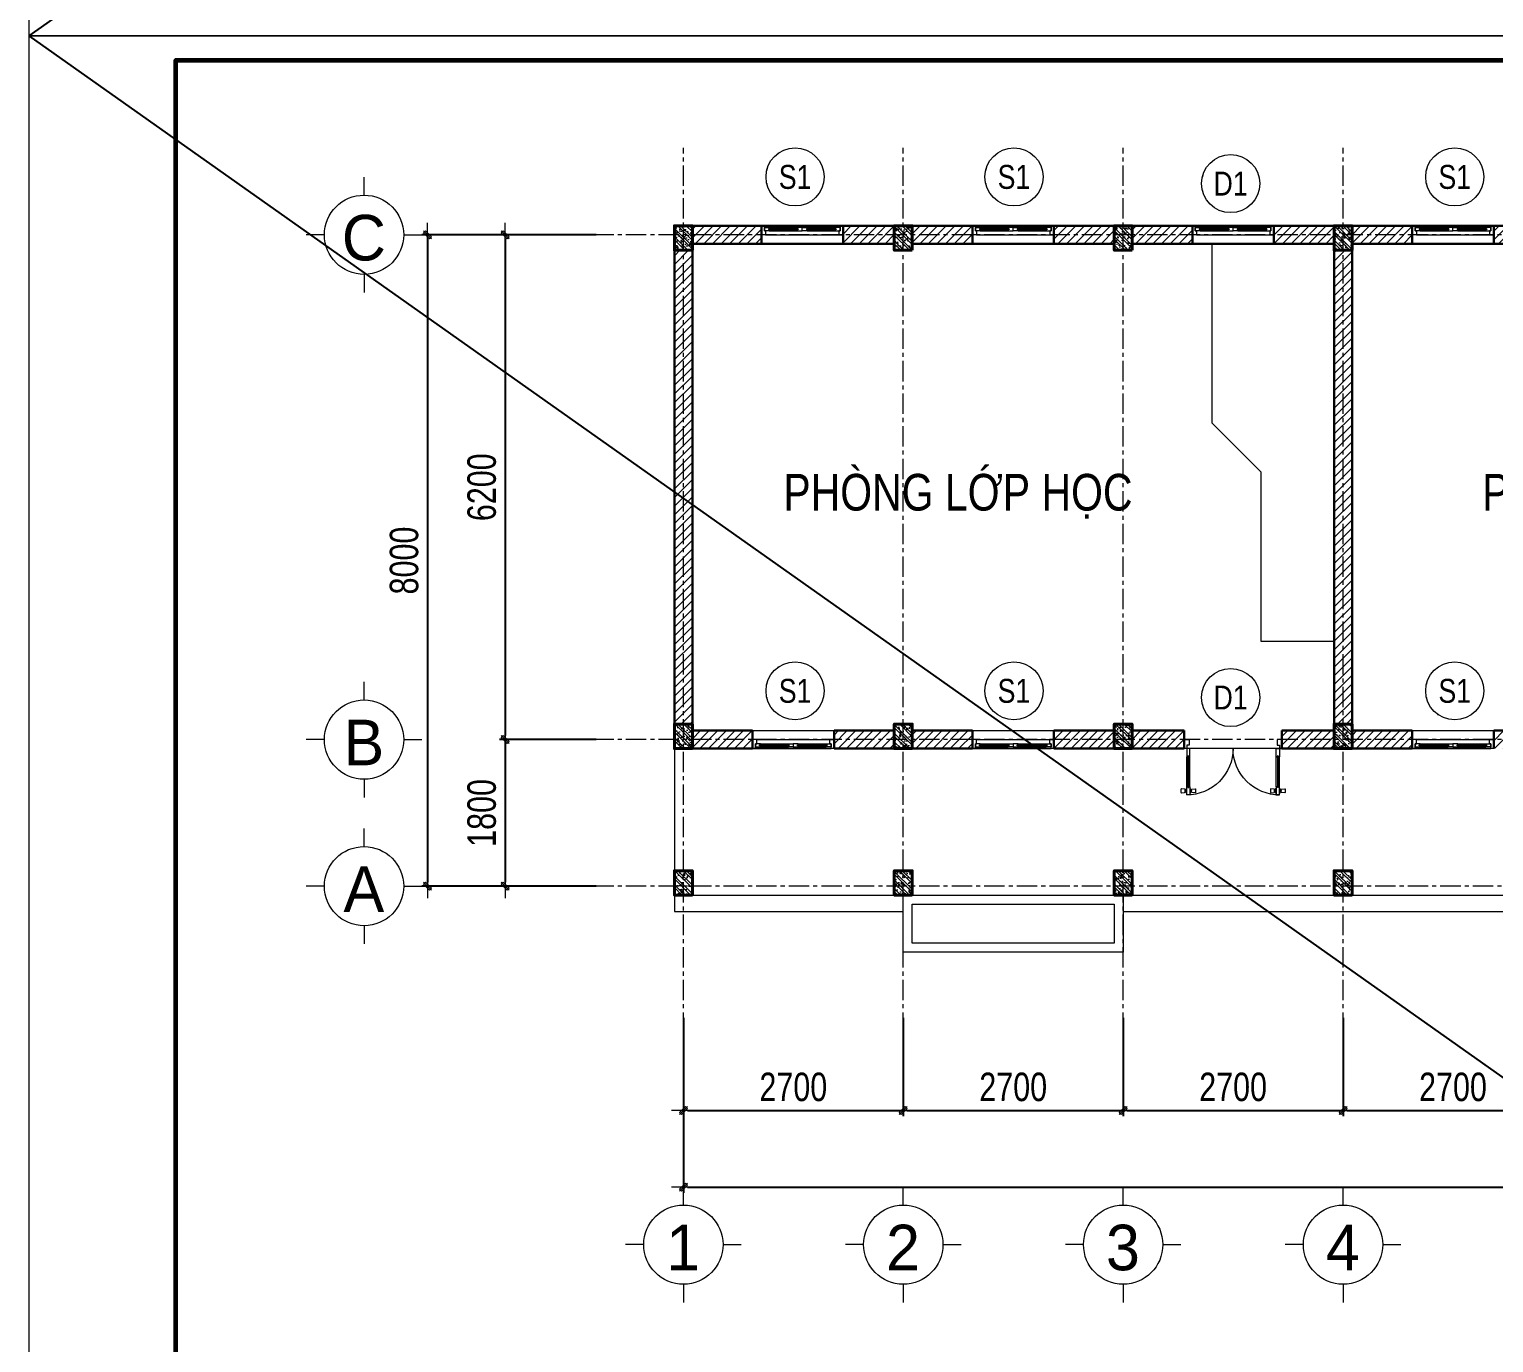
# Model space of a CAD drawing. Header units: millimetres. Extents: x 5243337 to 5938936, y 490824 to 785930.
# Drawn here: x 5785782 to 5803763, y 668511 to 684642 of the extents above; entities that cross this region are included whole.
import ezdxf
from ezdxf.enums import TextEntityAlignment as Align

# ---------------------------------------------------------------- set-up
doc = ezdxf.new("R2010")
doc.units = ezdxf.units.MM
doc.header["$MEASUREMENT"] = 0
doc.header["$PDMODE"] = 32
doc.linetypes.add('ACAD_ISO07W100', pattern=[3, 0, -3])
doc.linetypes.add('CENTER', pattern=[2, 1.25, -0.25, 0.25, -0.25])
doc.layers.get('0').update_dxf_attribs({"lineweight": 0})
doc.layers.get('Defpoints').update_dxf_attribs({"lineweight": 0})
for name, color, linetype, lineweight in [('0.15_Cua', 144, 'Continuous', 15), ('A-WIPEOUT', 254, 'ACAD_ISO07W100', 0), ('dim', 144, 'Continuous', 13), ('hatch1', 136, 'Continuous', 9), ('Khungten_LCDI', 7, 'Continuous', 25), ('LC Dim', 8, 'Continuous', 18), ('LC Hatch', 252, 'Continuous', 9), ('LC ISO', 153, 'Continuous', 13), ('LC Net dam 1', 30, 'Continuous', 30), ('LC Net dam2', 6, 'Continuous', 40), ('LC Net manh', 9, 'Continuous', 5), ('LC Net thay', 7, 'Continuous', 25), ('LC Text1', 3, 'Continuous', 20), ('LC Text2', 7, 'Continuous', 25), ('manh1', 67, 'Continuous', 13), ('text', 1, 'Continuous', 20), ('thay1', 63, 'Continuous', 18), ('truc', 76, 'CENTER', 9)]:
    doc.layers.add(name, color=color, linetype=linetype, lineweight=lineweight)
doc.layers.add('KCS_Plotter', color=11, linetype='Continuous', plot=False)
doc.layers.add('KICHTHUOC', color=9, linetype='Continuous')
doc.styles.add('EG Hai', font='VHAVANB.TTF')
doc.styles.add('General text 2', font='arial.ttf')
doc.styles.add('HOATBIF', font='hoatbif.shx', dxfattribs={"width": 0.8})
doc.styles.add('Khungten', font='VHAVAN.TTF', dxfattribs={"width": 0.9, "height": 5000})
doc.styles.add('T2', font='VHARIAL.TTF', dxfattribs={"width": 0.8})
doc.styles.add('Title', font='VHBLACK.TTF')
doc.dimstyles.new('1-100', dxfattribs={"dimscale": 100, "dimtxt": 2.5, "dimasz": 0.35, "dimexe": 0.5, "dimexo": 0, "dimgap": 0.8, "dimtad": 1, "dimdec": 0, "dimzin": 0, "dimdsep": 46, "dimtxsty": 'HOATBIF', "dimblk1": 'DOT', "dimblk2": 'DOT', "dimsah": 1, "dimcen": -1, "dimdle": 1, "dimclrd": 256, "dimclre": 256, "dimclrt": 4, "dimadec": 3, "dimazin": 2, "dimtfac": 0.333333, "dimtdec": 0, "dimtix": 1, "dimtmove": 2, "dimatfit": 3, "dimldrblk": 'DOT', "dimfxl": 1, "dimtvp": 0.833333, "dimtolj": 1, "dimtzin": 0, "dimarcsym": 0})
pattern_1 = [(45, (174971.07, -22090.29), (-53.0330086, 53.0330086), [])]

# ---------------------------------------------------------------- blocks, each defined once
blk = doc.blocks.new('DOT')
at = {"layer": 'dim'}
for p, q in [((-3, 0), (3, 0)), ((-1, -1), (1, 1))]:
    blk.add_line(p, q, dxfattribs=at)
blk.add_lwpolyline([(0.5, 1), (-1, -0.5), (-0.5, -1), (1, 0.5)], close=True, dxfattribs=at)
blk = doc.blocks.new('*D618')
at = {"layer": 'Defpoints', "color": 0, "ltscale": 300, "transparency": 16777216}
for p in [(5793813, 672501), (5838463, 672501), (5838463, 670422)]:
    blk.add_point(p, dxfattribs=at)
at = {"layer": 'LC Dim', "lineweight": -2, "ltscale": 300, "transparency": 16777216}
for p, q in [((5793813, 672501), (5793813, 670352)), ((5838463, 672501), (5838463, 670352)), ((5793862, 670422), (5838414, 670422))]:
    blk.add_line(p, q, dxfattribs=at)
at = {"layer": 'LC Dim', "lineweight": -2, "ltscale": 300, "transparency": 16777216, "xscale": 49, "yscale": 49, "zscale": 49, "rotation": 180}
blk.add_blockref('DOT', (5793813, 670422), dxfattribs=at)
at = {"layer": 'LC Dim', "lineweight": -2, "ltscale": 300, "transparency": 16777216, "xscale": 49, "yscale": 49, "zscale": 49}
blk.add_blockref('DOT', (5838463, 670422), dxfattribs=at)
at = {"layer": 'LC Dim', "color": 4, "ltscale": 300, "transparency": 16777216, "insert": (5816138, 670709), "char_height": 350, "attachment_point": 5, "style": 'HOATBIF'}
blk.add_mtext('\\A1;44650', dxfattribs=at)
blk = doc.blocks.new('_Dot')
at = {"color": 0, "linetype": 'ByBlock', "lineweight": -2}
blk.add_line((-0.5, 0), (-1, 0), dxfattribs=at)
at = {"color": 0, "linetype": 'ByBlock', "const_width": 0.5}
blk.add_lwpolyline([(-0.25, 0, 1), (0.25, 0, 1)], format="xyb", close=True, dxfattribs=at)
blk = doc.blocks.new('*D619')
at = {"layer": 'Defpoints', "color": 0, "ltscale": 300, "transparency": 16777216}
for p in [(5793813, 672501), (5796513, 672501), (5796513, 671364)]:
    blk.add_point(p, dxfattribs=at)
at = {"layer": 'LC Dim', "lineweight": -2, "ltscale": 300, "transparency": 16777216}
for p, q in [((5793813, 672501), (5793813, 671294)), ((5796513, 672501), (5796513, 671294)), ((5793862, 671364), (5796464, 671364))]:
    blk.add_line(p, q, dxfattribs=at)
at = {"layer": 'LC Dim', "lineweight": -2, "ltscale": 300, "transparency": 16777216, "xscale": 49, "yscale": 49, "zscale": 49, "rotation": 180}
blk.add_blockref('DOT', (5793813, 671364), dxfattribs=at)
at = {"layer": 'LC Dim', "lineweight": -2, "ltscale": 300, "transparency": 16777216, "xscale": 49, "yscale": 49, "zscale": 49}
blk.add_blockref('DOT', (5796513, 671364), dxfattribs=at)
at = {"layer": 'LC Dim', "color": 4, "ltscale": 300, "transparency": 16777216, "insert": (5795163, 671651), "char_height": 350, "attachment_point": 5, "style": 'HOATBIF'}
blk.add_mtext('\\A1;2700', dxfattribs=at)
blk = doc.blocks.new('TTRUC')
at = {"layer": 'LC ISO'}
for p, q in [((0, 6.95), (0, 10.13)), ((-6.95, 0), (-10.13, 0)), ((6.95, 0), (10.13, 0)), ((0, -6.95), (0, -10.13))]:
    blk.add_line(p, q, dxfattribs=at)
at = {"layer": 'LC Net manh'}
blk.add_circle((0, 0), 6.95, dxfattribs=at)
blk = doc.blocks.new('*D620')
at = {"layer": 'Defpoints', "color": 0, "ltscale": 300, "transparency": 16777216}
for p in [(5796513, 672501), (5799213, 672501), (5799213, 671364)]:
    blk.add_point(p, dxfattribs=at)
at = {"layer": 'LC Dim', "lineweight": -2, "ltscale": 300, "transparency": 16777216}
for p, q in [((5796513, 672501), (5796513, 671294)), ((5799213, 672501), (5799213, 671294)), ((5796562, 671364), (5799164, 671364))]:
    blk.add_line(p, q, dxfattribs=at)
at = {"layer": 'LC Dim', "lineweight": -2, "ltscale": 300, "transparency": 16777216, "xscale": 49, "yscale": 49, "zscale": 49, "rotation": 180}
blk.add_blockref('DOT', (5796513, 671364), dxfattribs=at)
at = {"layer": 'LC Dim', "lineweight": -2, "ltscale": 300, "transparency": 16777216, "xscale": 49, "yscale": 49, "zscale": 49}
blk.add_blockref('DOT', (5799213, 671364), dxfattribs=at)
at = {"layer": 'LC Dim', "color": 4, "ltscale": 300, "transparency": 16777216, "insert": (5797863, 671651), "char_height": 350, "attachment_point": 5, "style": 'HOATBIF'}
blk.add_mtext('\\A1;2700', dxfattribs=at)
blk = doc.blocks.new('*D621')
at = {"layer": 'Defpoints', "color": 0, "ltscale": 300, "transparency": 16777216}
for p in [(5799213, 672501), (5801913, 672501), (5801913, 671364)]:
    blk.add_point(p, dxfattribs=at)
at = {"layer": 'LC Dim', "lineweight": -2, "ltscale": 300, "transparency": 16777216}
for p, q in [((5799213, 672501), (5799213, 671294)), ((5801913, 672501), (5801913, 671294)), ((5799262, 671364), (5801864, 671364))]:
    blk.add_line(p, q, dxfattribs=at)
at = {"layer": 'LC Dim', "lineweight": -2, "ltscale": 300, "transparency": 16777216, "xscale": 49, "yscale": 49, "zscale": 49, "rotation": 180}
blk.add_blockref('DOT', (5799213, 671364), dxfattribs=at)
at = {"layer": 'LC Dim', "lineweight": -2, "ltscale": 300, "transparency": 16777216, "xscale": 49, "yscale": 49, "zscale": 49}
blk.add_blockref('DOT', (5801913, 671364), dxfattribs=at)
at = {"layer": 'LC Dim', "color": 4, "ltscale": 300, "transparency": 16777216, "insert": (5800563, 671651), "char_height": 350, "attachment_point": 5, "style": 'HOATBIF'}
blk.add_mtext('\\A1;2700', dxfattribs=at)
blk = doc.blocks.new('*D622')
at = {"layer": 'Defpoints', "color": 0, "ltscale": 300, "transparency": 16777216}
for p in [(5801913, 672501), (5804613, 672501), (5804613, 671364)]:
    blk.add_point(p, dxfattribs=at)
at = {"layer": 'LC Dim', "lineweight": -2, "ltscale": 300, "transparency": 16777216}
for p, q in [((5801913, 672501), (5801913, 671294)), ((5804613, 672501), (5804613, 671294)), ((5801962, 671364), (5804564, 671364))]:
    blk.add_line(p, q, dxfattribs=at)
at = {"layer": 'LC Dim', "lineweight": -2, "ltscale": 300, "transparency": 16777216, "xscale": 49, "yscale": 49, "zscale": 49, "rotation": 180}
blk.add_blockref('DOT', (5801913, 671364), dxfattribs=at)
at = {"layer": 'LC Dim', "lineweight": -2, "ltscale": 300, "transparency": 16777216, "xscale": 49, "yscale": 49, "zscale": 49}
blk.add_blockref('DOT', (5804613, 671364), dxfattribs=at)
at = {"layer": 'LC Dim', "color": 4, "ltscale": 300, "transparency": 16777216, "insert": (5803263, 671651), "char_height": 350, "attachment_point": 5, "style": 'HOATBIF'}
blk.add_mtext('\\A1;2700', dxfattribs=at)
blk = doc.blocks.new('*D636')
at = {"layer": 'Defpoints', "color": 0, "ltscale": 300, "transparency": 16777216}
for p in [(5792744, 682118), (5791625, 675918), (5792744, 675918)]:
    blk.add_point(p, dxfattribs=at)
at = {"layer": 'LC Dim', "lineweight": -2, "ltscale": 300, "transparency": 16777216}
for p, q in [((5792744, 682118), (5791555, 682118)), ((5791625, 682069), (5791625, 675967)), ((5792744, 675918), (5791555, 675918))]:
    blk.add_line(p, q, dxfattribs=at)
at = {"layer": 'LC Dim', "lineweight": -2, "ltscale": 300, "transparency": 16777216, "xscale": 49, "yscale": 49, "zscale": 49}
for p, rotation in [((5791625, 682118), 90), ((5791625, 675918), 270)]:
    blk.add_blockref('DOT', p, dxfattribs=dict(at, rotation=rotation))
at = {"layer": 'LC Dim', "color": 4, "ltscale": 300, "transparency": 16777216, "insert": (5791338, 679018), "char_height": 350, "attachment_point": 5, "rotation": 90, "style": 'HOATBIF'}
blk.add_mtext('\\A1;6200', dxfattribs=at)
blk = doc.blocks.new('*D637')
at = {"layer": 'Defpoints', "color": 0, "ltscale": 300, "transparency": 16777216}
for p in [(5792744, 675918), (5791625, 674118), (5792744, 674118)]:
    blk.add_point(p, dxfattribs=at)
at = {"layer": 'LC Dim', "lineweight": -2, "ltscale": 300, "transparency": 16777216}
for p, q in [((5792744, 675918), (5791555, 675918)), ((5791625, 675869), (5791625, 674167)), ((5792744, 674118), (5791555, 674118))]:
    blk.add_line(p, q, dxfattribs=at)
at = {"layer": 'LC Dim', "lineweight": -2, "ltscale": 300, "transparency": 16777216, "xscale": 49, "yscale": 49, "zscale": 49}
for p, rotation in [((5791625, 675918), 90), ((5791625, 674118), 270)]:
    blk.add_blockref('DOT', p, dxfattribs=dict(at, rotation=rotation))
at = {"layer": 'LC Dim', "color": 4, "ltscale": 300, "transparency": 16777216, "insert": (5791338, 675018), "char_height": 350, "attachment_point": 5, "rotation": 90, "style": 'HOATBIF'}
blk.add_mtext('\\A1;1800', dxfattribs=at)
blk = doc.blocks.new('*D638')
at = {"layer": 'Defpoints', "color": 0, "ltscale": 300, "transparency": 16777216}
for p in [(5792744, 682118), (5790672, 674118), (5792744, 674118)]:
    blk.add_point(p, dxfattribs=at)
at = {"layer": 'LC Dim', "lineweight": -2, "ltscale": 300, "transparency": 16777216}
for p, q in [((5792744, 682118), (5790602, 682118)), ((5790672, 682069), (5790672, 674167)), ((5792744, 674118), (5790602, 674118))]:
    blk.add_line(p, q, dxfattribs=at)
at = {"layer": 'LC Dim', "lineweight": -2, "ltscale": 300, "transparency": 16777216, "xscale": 49, "yscale": 49, "zscale": 49}
for p, rotation in [((5790672, 682118), 90), ((5790672, 674118), 270)]:
    blk.add_blockref('DOT', p, dxfattribs=dict(at, rotation=rotation))
at = {"layer": 'LC Dim', "color": 4, "ltscale": 300, "transparency": 16777216, "insert": (5790385, 678118), "char_height": 350, "attachment_point": 5, "rotation": 90, "style": 'HOATBIF'}
blk.add_mtext('\\A1;8000', dxfattribs=at)
blk = doc.blocks.new('fsdfgsg')
at = {"layer": 'LC Hatch', "ltscale": 2}
h = blk.add_hatch(dxfattribs=at)
h.set_pattern_fill('BTCT', color=256, scale=20, angle=270)
h.set_pattern_definition([(320, (-309198.05, -458467.84), (-12.550427, -143.452037), [15, -165]), (265, (-309198.05, -458467.84), (150.438427, 27.750267), [12, -132]), (10.4514, (-309199.1, -458479.8), (137.88791, -115.701876), [12.748038, -140.228422]), (316.1842, (-309158.05, -458467.84), (-33.103803, -213.44821), [22.5, -247.5]), (6.6356, (-309160.81, -458485.63), (194.823574, -186.93254), [19.12206, -210.3426]), (261.1842, (-309158.05, -458467.84), (194.82372, -186.93239), [18, -198]), (291, (-309168.05, -458487.84), (-80.523778, -119.38141), [15, -165]), (236, (-309168.05, -458487.84), (145.03001, -48.663066), [12, -132]), (341.4514, (-309174.77, -458497.79), (64.5061, -168.044526), [12.748038, -140.228422]), (307.5, (-309198.055, -458467.84), (66.578771, -2.431971), [0, -130.4, 0, -134, 0, -132.5]), (277.5, (-309198.055, -458467.84), (78.882342, -52.6139075), [0, -76.4, 0, -127.4, 0, -50.5]), (237.5, (-309198.055, -458423.24), (-4.5109743, -106.764487), [0, -50, 0, -156, 0, -207]), (227.5, (-309198.055, -458403.24), (20.020996, -116.637234), [0, -65, 0, -103.6, 0, -147]), (315, (-309198.055, -458467.84), (53.033009, 53.033009), []), (315, (-309198.055, -458503.196), (53.033009, 53.033009), [])])
h.paths.add_polyline_path([(-110, 190), (-110, -110), (110, -110), (110, 190)])
at = {"layer": 'LC Net dam2', "ltscale": 2}
blk.add_lwpolyline([(110, -110), (110, 190), (-110, 190), (-110, -110)], close=True, dxfattribs=at)
blk = doc.blocks.new('*U62')
for p, q in [((35, 0), (965, 0)), ((50, -110), (950, -110)), ((560, -20), (905, -20)), ((560, -60), (905, -60))]:
    blk.add_line(p, q)
at = {"color": 8, "lineweight": 5}
for p, q in [((95, -20), (440, -20)), ((95, -35), (440, -35)), ((95, -45), (440, -45)), ((95, -60), (440, -60)), ((560, -20), (905, -20)), ((560, -35), (905, -35)), ((560, -45), (905, -45)), ((560, -60), (905, -60))]:
    blk.add_line(p, q, dxfattribs=at)
for points in [[(0, 0), (35, 0), (35, -60), (50, -60), (50, -110), (0, -110), (0, 0)], [(1000, 0), (965, 0), (965, -60), (950, -60), (950, -110), (1000, -110), (1000, 0)], [(560, -45), (560, -60), (500, -60), (500, -20), (560, -20), (560, -35), (550, -35), (550, -45), (560, -45)], [(905, -45), (905, -60), (965, -60), (965, -20), (905, -20), (905, -35), (915, -35), (915, -45), (905, -45)]]:
    blk.add_lwpolyline(points)
for points in [[(35, -20), (95, -20), (95, -35), (85, -35), (85, -45), (95, -45), (95, -60), (35, -60)], [(500, -20), (440, -20), (440, -35), (450, -35), (450, -45), (440, -45), (440, -60), (500, -60)]]:
    blk.add_lwpolyline(points, close=True)
for points in [[(95, -29, -0.312187), (102, -35, -0.312187)], [(95, -51, 0.312187), (102, -45, 0.312187)], [(440, -29, 0.312187), (433, -35, 0.312187)], [(440, -51, -0.312187), (433, -45, -0.312187)]]:
    blk.add_lwpolyline(points, format="xyb", dxfattribs=at)
for centre, start, end in [((559, -37), 14.2151, 83.5658), ((559, -43), 276.4342, 345.7849), ((906, -37), 96.4342, 165.7849), ((906, -43), 194.2151, 263.5658)]:
    blk.add_arc(centre, 8.25, start, end, dxfattribs=at)
blk = doc.blocks.new('*U19')
at = {"layer": 'A-WIPEOUT'}
blk.add_lwpolyline([(0, 4.25), (-2.5, 3.44), (-4.04, 1.31), (-4.04, -1.31), (-2.5, -3.44), (0, -4.25), (2.5, -3.44), (4.04, -1.31), (4.04, 1.31), (2.5, 3.44)], close=True, dxfattribs=at)
blk.add_wipeout([(0, 4.25), (-2.5, 3.44), (-4.04, 1.31), (-4.04, -1.31), (-2.5, -3.44), (0, -4.25), (2.5, -3.44), (4.04, -1.31), (4.04, 1.31), (2.5, 3.44)]).dxf.layer = 'A-WIPEOUT'
blk.add_circle((0, 0), 4.25)
at = {"layer": 'text', "style": 'General text 2', "width": 0.8, "flags": 8}
blk.add_attdef('SYMBOL', text='', height=3.5, dxfattribs=at).set_placement((0, 0), align=Align.MIDDLE_CENTER)
blk = doc.blocks.new('*U58')
for p, q in [((30, -469), (30, -100)), ((70, -469), (70, -100)), ((1130, -469), (1130, -100)), ((1170, -469), (1170, -100))]:
    blk.add_line(p, q)
at = {"color": 8, "lineweight": 9}
for p, q in [((48, -479), (48, -90)), ((52, -479), (52, -90)), ((1148, -479), (1148, -90)), ((1152, -479), (1152, -90))]:
    blk.add_line(p, q, dxfattribs=at)
for points in [[(30, 0), (0, 0), (0, 110), (60, 110), (60, 40), (30, 40), (30, 0)], [(55, -100), (70, -100), (70, 0), (30, 0), (30, -100), (45, -100), (45, -90), (55, -90), (55, -100)], [(1145, -100), (1130, -100), (1130, 0), (1170, 0), (1170, -100), (1155, -100), (1155, -90), (1145, -90), (1145, -100)], [(1170, 0), (1200, 0), (1200, 110), (1140, 110), (1140, 40), (1170, 40), (1170, 0)], [(20, -514), (10, -514), (10, -524), (20, -524)], [(55, -469), (70, -469), (70, -569), (30, -569), (30, -469), (45, -469), (45, -479), (55, -479), (55, -469)], [(80, -514), (90, -514), (90, -524), (80, -524)], [(1120, -514), (1110, -514), (1110, -524), (1120, -524)], [(1145, -469), (1130, -469), (1130, -569), (1170, -569), (1170, -469), (1155, -469), (1155, -479), (1145, -479), (1145, -469)], [(1180, -514), (1190, -514), (1190, -524), (1180, -524)]]:
    blk.add_lwpolyline(points)
for points in [[(5, -498), (-35, -494, 0.443716), (-40, -499), (-40, -538, 0.443716), (-35, -543), (5, -539, 0.385314), (10, -534), (10, -503, 0.385314)], [(95, -498), (135, -494, -0.443716), (140, -499), (140, -538, -0.443716), (135, -543), (95, -539, -0.385314), (90, -534), (90, -503, -0.385314)], [(1105, -498), (1065, -494, 0.443716), (1060, -499), (1060, -538, 0.443716), (1065, -543), (1105, -539, 0.385314), (1110, -534), (1110, -503, 0.385314)], [(1195, -498), (1235, -494, -0.443716), (1240, -499), (1240, -538, -0.443716), (1235, -543), (1195, -539, -0.385314), (1190, -534), (1190, -503, -0.385314)]]:
    blk.add_lwpolyline(points, format="xyb", close=True)
at = {"color": 8, "lineweight": 5}
for centre, start, end in [((32, -1), 269.7667, 0.0919), ((1168, -1), 179.9081, 270.2333)]:
    blk.add_arc(centre, 568, start, end, dxfattribs=at)
at = {"color": 8, "lineweight": 9}
for centre, start, end in [((47, -99), 186.4342, 273.2898), ((53, -99), 266.7102, 353.5658), ((1147, -99), 186.4342, 273.2898), ((1153, -99), 266.7102, 353.5658), ((47, -470), 86.7102, 173.5658), ((53, -470), 6.4342, 93.2898), ((1147, -470), 86.7102, 173.5658), ((1153, -470), 6.4342, 93.2898)]:
    blk.add_arc(centre, 8.25, start, end, dxfattribs=at)
for centre, start, end in [((70, -519), 143.1301, 216.8699), ((30, -519), 323.1301, 36.8699), ((1170, -519), 143.1301, 216.8699), ((1130, -519), 323.1301, 36.8699)]:
    blk.add_arc(centre, 50, start, end)
blk = doc.blocks.new('ha tang Nui Beo')
at = {"layer": 'Defpoints', "lineweight": 0}
blk.add_lwpolyline([(-1200, -14850), (-1200, 14850), (40800, 14850), (40800, -14850)], close=True, dxfattribs=at)
at = {"layer": 'Khungten_LCDI', "color": 5, "lineweight": 60}
blk.add_lwpolyline([(0, -14650), (0, 14650), (40600, 14650), (40600, -14650)], close=True, dxfattribs=at)
at = {"color": 7, "style": 'Khungten', "width": 0.8}
for tag, p in [('REVISION', (39499, -10746)), ('NGAYHT', (39546, -11609))]:
    blk.add_attdef(tag, text='', height=200, dxfattribs=at).set_placement(p, align=Align.CENTER)
at = {"layer": 'LC Text1', "style": 'Title', "width": 1.485915}
for tag, p, p2 in [('TENBANVE1', (36913, -8886), (40339, -8886)), ('TENBANVE2', (36913, -9562), (40339, -9562))]:
    blk.add_attdef(tag, text='', height=250, dxfattribs=at).set_placement(p, p2, align=Align.FIT)
at = {"layer": 'LC Text1', "style": 'Title', "width": 0.7}
blk.add_attdef('SOBANVE', text='', height=250, dxfattribs=at).set_placement((39562, -13896), align=Align.CENTER)

msp = doc.modelspace()

# ---------------------------------------------------------------- hatches: boundary and pattern name
at = {"layer": 'hatch1'}
h = msp.add_hatch(dxfattribs=at)
h.set_pattern_fill('ANSI31', color=256, scale=600)
h.set_pattern_definition(pattern_1)
h.paths.add_polyline_path([(5794773.2, 682228.5), (5793923.2, 682228.5), (5793923.2, 682008.5), (5794773.2, 682008.5)])
h.paths.add_polyline_path([(5796403.2, 682228.5), (5795773.2, 682228.5), (5795773.2, 682118.5), (5795773.2, 682008.5), (5796403.2, 682008.5)])
h.paths.add_polyline_path([(5797363.2, 682228.5), (5796623.2, 682228.5), (5796623.2, 682008.5), (5797363.2, 682008.5)])
h.paths.add_polyline_path([(5799103.2, 682228.5), (5798363.2, 682228.5), (5798363.2, 682118.5), (5798363.2, 682008.5), (5799103.2, 682008.5)])
h.paths.add_polyline_path([(5800063.2, 682228.5), (5799323.2, 682228.5), (5799323.2, 682008.5), (5800063.2, 682008.5)])
h.paths.add_polyline_path([(5801803.2, 682228.5), (5801063.2, 682228.5), (5801063.2, 682118.5), (5801063.2, 682008.5), (5801803.2, 682008.5)])
h.paths.add_polyline_path([(5802763.2, 682228.5), (5802023.2, 682228.5), (5802023.2, 682008.5), (5802763.2, 682008.5)])
h.paths.add_polyline_path([(5804503.2, 682228.5), (5803763.2, 682228.5), (5803763.2, 682118.5), (5803763.2, 682008.5), (5804503.2, 682008.5)])
h.paths.add_polyline_path([(5805463.2, 682228.5), (5804723.2, 682228.5), (5804723.2, 682008.5), (5805463.2, 682008.5)])
h.paths.add_polyline_path([(5807203.2, 682228.5), (5806463.2, 682228.5), (5806463.2, 682118.5), (5806463.2, 682008.5), (5807203.2, 682008.5)])
h.paths.add_polyline_path([(5808163.2, 682228.5), (5807423.2, 682228.5), (5807423.2, 682008.5), (5808163.2, 682008.5)])
h.paths.add_polyline_path([(5809903.2, 682228.5), (5809163.2, 682228.5), (5809163.2, 682118.5), (5809163.2, 682008.5), (5809903.2, 682008.5)])
h.paths.add_polyline_path([(5811113.2, 682228.5), (5810373.2, 682228.5), (5810373.2, 682008.5), (5811113.2, 682008.5)])
h.paths.add_polyline_path([(5812853.2, 682228.5), (5812113.2, 682228.5), (5812113.2, 682118.5), (5812113.2, 682008.5), (5812853.2, 682008.5)])
h.paths.add_polyline_path([(5813813.2, 682228.5), (5813073.2, 682228.5), (5813073.2, 682008.5), (5813813.2, 682008.5)])
h.paths.add_polyline_path([(5815553.2, 682228.5), (5814813.2, 682228.5), (5814813.2, 682118.5), (5814813.2, 682008.5), (5815553.2, 682008.5)])
h.paths.add_polyline_path([(5816513.2, 682228.5), (5815773.2, 682228.5), (5815773.2, 682008.5), (5816513.2, 682008.5)])
h.paths.add_polyline_path([(5818253.2, 682228.5), (5817513.2, 682228.5), (5817513.2, 682118.5), (5817513.2, 682008.5), (5818253.2, 682008.5)])
h.paths.add_polyline_path([(5822153.2, 682228.5), (5818473.2, 682228.5), (5818473.2, 682008.5), (5822153.2, 682008.5)])
h.paths.add_polyline_path([(5823113.2, 682228.5), (5822373.2, 682228.5), (5822373.2, 682008.5), (5823113.2, 682008.5)])
h.paths.add_polyline_path([(5824853.2, 682228.5), (5824113.2, 682228.5), (5824113.2, 682118.5), (5824113.2, 682008.5), (5824853.2, 682008.5)])
h.paths.add_polyline_path([(5825813.2, 682228.5), (5825073.2, 682228.5), (5825073.2, 682008.5), (5825813.2, 682008.5)])
h.paths.add_polyline_path([(5827553.2, 682228.5), (5826813.2, 682228.5), (5826813.2, 682118.5), (5826813.2, 682008.5), (5827553.2, 682008.5)])
h.paths.add_polyline_path([(5828513.2, 682228.5), (5827773.2, 682228.5), (5827773.2, 682008.5), (5828513.2, 682008.5)])
h.paths.add_polyline_path([(5830253.2, 682228.5), (5829513.2, 682228.5), (5829513.2, 682008.5), (5830253.2, 682008.5)])
h.paths.add_polyline_path([(5831213.2, 682228.5), (5830473.2, 682228.5), (5830473.2, 682008.5), (5831213.2, 682008.5)])
h.paths.add_polyline_path([(5832953.2, 682228.5), (5832213.2, 682228.5), (5832213.2, 682118.5), (5832213.2, 682008.5), (5832953.2, 682008.5)])
h.paths.add_polyline_path([(5833913.2, 682228.5), (5833173.2, 682228.5), (5833173.2, 682008.5), (5833913.2, 682008.5)])
h.paths.add_polyline_path([(5835653.2, 682228.5), (5834913.2, 682228.5), (5834913.2, 682118.5), (5834913.2, 682008.5), (5835653.2, 682008.5)])
h.paths.add_polyline_path([(5836613.2, 682228.5), (5835873.2, 682228.5), (5835873.2, 682008.5), (5836613.2, 682008.5)])
h.paths.add_polyline_path([(5838353.2, 682228.5), (5837613.2, 682228.5), (5837613.2, 682118.5), (5837613.2, 682008.5), (5838353.2, 682008.5)])
h = msp.add_hatch(dxfattribs=at)
h.set_pattern_fill('ANSI31', color=256, scale=600)
h.set_pattern_definition(pattern_1)
h.paths.add_polyline_path([(5794663.2, 676028.5), (5793923.2, 676028.5), (5793923.2, 675808.5), (5794663.2, 675808.5), (5794663.2, 675918.5)])
h.paths.add_polyline_path([(5796403.2, 676028.5), (5795663.2, 676028.5), (5795663.2, 675808.5), (5796403.2, 675808.5)])
h.paths.add_polyline_path([(5797363.2, 676028.5), (5796623.2, 676028.5), (5796623.2, 675808.5), (5797363.2, 675808.5), (5797363.2, 675918.5)])
h.paths.add_polyline_path([(5799103.2, 676028.5), (5798363.2, 676028.5), (5798363.2, 675808.5), (5799103.2, 675808.5)])
h.paths.add_polyline_path([(5799963.2, 676028.5), (5799323.2, 676028.5), (5799323.2, 675808.5), (5799963.2, 675808.5)])
h.paths.add_polyline_path([(5801803.2, 676028.5), (5801163.2, 676028.5), (5801163.2, 675808.5), (5801803.2, 675808.5)])
h.paths.add_polyline_path([(5802763.2, 675918.5), (5802763.2, 676028.5), (5802023.2, 676028.5), (5802023.2, 675808.5), (5802763.2, 675808.5)])
h.paths.add_polyline_path([(5804503.2, 676028.5), (5803763.2, 676028.5), (5803763.2, 675808.5), (5804503.2, 675808.5)])
h.paths.add_polyline_path([(5805463.2, 675918.5), (5805463.2, 676028.5), (5804723.2, 676028.5), (5804723.2, 675808.5), (5805463.2, 675808.5)])
h.paths.add_polyline_path([(5807203.2, 676028.5), (5806463.2, 676028.5), (5806463.2, 675808.5), (5807203.2, 675808.5)])
h.paths.add_polyline_path([(5808063.2, 676028.5), (5807423.2, 676028.5), (5807423.2, 675808.5), (5808063.2, 675808.5)])
h.paths.add_polyline_path([(5809903.2, 676028.5), (5809263.2, 676028.5), (5809263.2, 675808.5), (5809903.2, 675808.5)])
h.paths.add_polyline_path([(5811113.2, 676028.5), (5810373.2, 676028.5), (5810373.2, 675808.5), (5811113.2, 675808.5), (5811113.2, 675918.5)])
h.paths.add_polyline_path([(5812853.2, 676028.5), (5812113.2, 676028.5), (5812113.2, 675808.5), (5812853.2, 675808.5)])
h.paths.add_polyline_path([(5813813.2, 675918.5), (5813813.2, 676028.5), (5813073.2, 676028.5), (5813073.2, 675808.5), (5813813.2, 675808.5)])
h.paths.add_polyline_path([(5815553.2, 676028.5), (5814813.2, 676028.5), (5814813.2, 675808.5), (5815553.2, 675808.5)])
h.paths.add_polyline_path([(5816413.2, 676028.5), (5815773.2, 676028.5), (5815773.2, 675808.5), (5816413.2, 675808.5)])
h.paths.add_polyline_path([(5818253.2, 676028.5), (5817613.2, 676028.5), (5817613.2, 675808.5), (5818253.2, 675808.5)])
h.paths.add_polyline_path([(5823113.2, 676028.5), (5822373.2, 676028.5), (5822373.2, 675808.5), (5823113.2, 675808.5)])
h.paths.add_polyline_path([(5824853.2, 676028.5), (5824113.2, 676028.5), (5824113.2, 675808.5), (5824853.2, 675808.5)])
h.paths.add_polyline_path([(5825813.2, 675918.5), (5825813.2, 676028.5), (5825073.2, 676028.5), (5825073.2, 675808.5), (5825813.2, 675808.5)])
h.paths.add_polyline_path([(5827553.2, 676028.5), (5826813.2, 676028.5), (5826813.2, 675808.5), (5827553.2, 675808.5)])
h.paths.add_polyline_path([(5828413.2, 675918.5), (5828413.2, 676028.5), (5827773.2, 676028.5), (5827773.2, 675808.5), (5828413.2, 675808.5)])
h.paths.add_polyline_path([(5830253.2, 676028.5), (5829613.2, 676028.5), (5829613.2, 675808.5), (5830253.2, 675808.5)])
h.paths.add_polyline_path([(5831113.2, 676028.5), (5830473.2, 676028.5), (5830473.2, 675808.5), (5831113.2, 675808.5)])
h.paths.add_polyline_path([(5832953.2, 676028.5), (5832313.2, 676028.5), (5832313.2, 675808.5), (5832953.2, 675808.5)])
h.paths.add_polyline_path([(5833913.2, 675918.5), (5833913.2, 676028.5), (5833173.2, 676028.5), (5833173.2, 675808.5), (5833913.2, 675808.5)])
h.paths.add_polyline_path([(5835653.2, 676028.5), (5833913.2, 676028.5), (5833913.2, 675808.5), (5835653.2, 675808.5)])
h.paths.add_polyline_path([(5836513.2, 675918.5), (5836513.2, 676028.5), (5835873.2, 676028.5), (5835873.2, 675808.5), (5836513.2, 675808.5)])
h.paths.add_polyline_path([(5838353.2, 676028.5), (5837713.2, 676028.5), (5837713.2, 675808.5), (5838353.2, 675808.5)])

# ---------------------------------------------------------------- linework, layer by layer
at = {"layer": 'Defpoints', "lineweight": 0}
msp.add_lwpolyline([(5785781.5, 684563.2), (5785781.5, 708073.2), (5819028, 708073.2), (5819028, 684563.2)], close=True, dxfattribs=at)
at = {"layer": 'KCS_Plotter', "ltscale": 2}
msp.add_line((5785781.5, 684563.2), (5819028, 708073.2), dxfattribs=at)
at = {"layer": 'LC Net dam 1', "ltscale": 2}
for p, q in [((5793703.2, 675808.5), (5793703.2, 682228.5)), ((5810123.2, 682228.5), (5793703.2, 682228.5)), ((5793923.2, 676028.5), (5793923.2, 682008.5)), ((5796403.2, 682008.5), (5793923.2, 682008.5)), ((5799103.2, 682008.5), (5796623.2, 682008.5)), ((5801803.2, 682008.5), (5799323.2, 682008.5)), ((5801803.2, 676028.5), (5801803.2, 682008.5)), ((5802023.2, 676028.5), (5802023.2, 682008.5)), ((5804503.2, 682008.5), (5802023.2, 682008.5)), ((5794663.2, 676028.5), (5793923.2, 676028.5)), ((5796403.2, 676028.5), (5795663.2, 676028.5)), ((5797363.2, 676028.5), (5796623.2, 676028.5)), ((5799103.2, 676028.5), (5798363.2, 676028.5)), ((5799963.2, 676028.5), (5799323.2, 676028.5)), ((5801803.2, 676028.5), (5801163.2, 676028.5)), ((5802763.2, 676028.5), (5802023.2, 676028.5)), ((5804503.2, 676028.5), (5803763.2, 676028.5)), ((5794663.2, 675808.5), (5793703.2, 675808.5)), ((5797363.2, 675808.5), (5795663.2, 675808.5)), ((5799963.2, 675808.5), (5798363.2, 675808.5)), ((5802763.2, 675808.5), (5801163.2, 675808.5))]:
    msp.add_line(p, q, dxfattribs=at)
at = {"layer": 'LC Net dam 1'}
for p, q in [((5794773.2, 682008.5), (5794773.2, 682228.5)), ((5795773.2, 682008.5), (5795773.2, 682228.5)), ((5797363.2, 682008.5), (5797363.2, 682228.5)), ((5798363.2, 682008.5), (5798363.2, 682228.5)), ((5800063.2, 682008.5), (5800063.2, 682228.5)), ((5801063.2, 682008.5), (5801063.2, 682228.5)), ((5802763.2, 682008.5), (5802763.2, 682228.5)), ((5803763.2, 682008.5), (5803763.2, 682228.5)), ((5794663.2, 676028.5), (5794663.2, 675808.5)), ((5795663.2, 676028.5), (5795663.2, 675808.5)), ((5797363.2, 676028.5), (5797363.2, 675808.5)), ((5798363.2, 676028.5), (5798363.2, 675808.5)), ((5799963.2, 675808.5), (5799963.2, 676028.5)), ((5801163.2, 675808.5), (5801163.2, 676028.5)), ((5802763.2, 676028.5), (5802763.2, 675808.5)), ((5803763.2, 676028.5), (5803763.2, 675808.5))]:
    msp.add_line(p, q, dxfattribs=at)
at = {"layer": 'manh1'}
msp.add_line((5801163.2, 675808.5), (5799963.2, 675808.5), dxfattribs=at)
at = {"layer": 'thay1'}
for p, q in [((5793703.2, 675808.5), (5793703.2, 673808.5)), ((5793703.2, 674008.5), (5838573.2, 674008.5)), ((5793703.2, 673808.5), (5796513.2, 673808.5)), ((5799213.2, 673808.5), (5804613.2, 673808.5))]:
    msp.add_line(p, q, dxfattribs=at)
for points in [[(5794773.2, 682008.5), (5795773.2, 682008.5), (5795773.2, 682228.5), (5794773.2, 682228.5)], [(5797363.2, 682008.5), (5798363.2, 682008.5), (5798363.2, 682228.5), (5797363.2, 682228.5)], [(5800063.2, 682008.5), (5801063.2, 682008.5), (5801063.2, 682228.5), (5800063.2, 682228.5)], [(5802763.2, 682008.5), (5803763.2, 682008.5), (5803763.2, 682228.5), (5802763.2, 682228.5)], [(5794663.2, 676028.5), (5795663.2, 676028.5), (5795663.2, 675808.5), (5794663.2, 675808.5)], [(5797363.2, 676028.5), (5798363.2, 676028.5), (5798363.2, 675808.5), (5797363.2, 675808.5)], [(5802763.2, 676028.5), (5803763.2, 676028.5), (5803763.2, 675808.5), (5802763.2, 675808.5)], [(5796513.2, 674008.5), (5799213.2, 674008.5), (5799213.2, 673308.7), (5796513.2, 673308.7)], [(5796623.2, 673898.5), (5799103.2, 673898.5), (5799103.2, 673418.7), (5796623.2, 673418.7)]]:
    msp.add_lwpolyline(points, close=True, dxfattribs=at)
msp.add_lwpolyline([(5800303.2, 682008.5), (5800303.2, 679808.5), (5800903.2, 679208.5), (5800903.2, 677128.5), (5801803.2, 677128.5)], dxfattribs=at)
at = {"layer": 'truc', "ltscale": 200}
for p, q in [((5793813.2, 672318.6), (5793813.2, 683185.4)), ((5796513.2, 672318.6), (5796513.2, 683185.4)), ((5799213.2, 672318.6), (5799213.2, 683185.4)), ((5801913.2, 672318.6), (5801913.2, 683185.4)), ((5840557.7, 682118.5), (5791624.8, 682118.5)), ((5840557.7, 675918.5), (5791624.8, 675918.5)), ((5840557.7, 674118.5), (5791624.8, 674118.5))]:
    msp.add_line(p, q, dxfattribs=at)

# ---------------------------------------------------------------- block references
at = {"layer": '0.15_Cua'}
for p in [(5794773.2, 682228.5), (5797363.2, 682228.5), (5800063.2, 682228.5), (5802763.2, 682228.5)]:
    msp.add_blockref('*U62', p, dxfattribs=at)
at = {"layer": '0.15_Cua', "xscale": -1, "rotation": 180}
for p in [(5794663.2, 675808.5), (5797363.2, 675808.5), (5802763.2, 675808.5)]:
    msp.add_blockref('*U62', p, dxfattribs=at)
at = {"layer": '0.15_Cua', "xscale": -1}
msp.add_blockref('*U58', (5801163.2, 675808.5), dxfattribs=at)
at = {"layer": 'KICHTHUOC', "ltscale": 300, "xscale": 70, "yscale": 70, "zscale": 70}
for p in [(5789892.4, 682118.5), (5789892.4, 675918.5), (5789892.4, 674118.5), (5793813.2, 669716.2), (5796513.2, 669716.2), (5799213.2, 669716.2), (5801913.2, 669716.2)]:
    msp.add_blockref('TTRUC', p, dxfattribs=at)
at = {"layer": 'LC Dim'}
for p in [(5793813.2, 682038.5), (5796513.2, 682038.5), (5799213.2, 682038.5), (5801913.2, 682038.5), (5793813.2, 675918.5), (5796513.2, 675918.5), (5799213.2, 675918.5), (5801913.2, 675918.5), (5793813.2, 674118.5), (5796513.2, 674118.5), (5799213.2, 674118.5), (5801913.2, 674118.5)]:
    msp.add_blockref('fsdfgsg', p, dxfattribs=at)
at = {"layer": 'LC Net manh'}
ref = msp.add_blockref('*U19', (5795185, 682829.3), dxfattribs=dict(at, xscale=84, yscale=84, zscale=84))
ref.add_attrib('SYMBOL', 'S1', dxfattribs={"layer": 'text', "height": 294, "style": 'General text 2', "width": 0.8}).set_placement((5795185, 682829.3), align=Align.MIDDLE_CENTER)
ref = msp.add_blockref('*U19', (5797872.5, 682829.3), dxfattribs=dict(at, xscale=84, yscale=84, zscale=84))
ref.add_attrib('SYMBOL', 'S1', dxfattribs={"layer": 'text', "height": 294, "style": 'General text 2', "width": 0.8}).set_placement((5797872.5, 682829.3), align=Align.MIDDLE_CENTER)
ref = msp.add_blockref('*U19', (5803285, 682829.3), dxfattribs=dict(at, xscale=84, yscale=84, zscale=84))
ref.add_attrib('SYMBOL', 'S1', dxfattribs={"layer": 'text', "height": 294, "style": 'General text 2', "width": 0.8}).set_placement((5803285, 682829.3), align=Align.MIDDLE_CENTER)
ref = msp.add_blockref('*U19', (5800532.5, 682747.3), dxfattribs=dict(at, xscale=84, yscale=84, zscale=84))
ref.add_attrib('SYMBOL', 'D1', dxfattribs={"layer": 'text', "height": 294, "style": 'General text 2', "width": 0.8}).set_placement((5800532.5, 682747.3), align=Align.MIDDLE_CENTER)
ref = msp.add_blockref('*U19', (5795185, 676517.3), dxfattribs=dict(at, xscale=84, yscale=84, zscale=84))
ref.add_attrib('SYMBOL', 'S1', dxfattribs={"layer": 'text', "height": 294, "style": 'General text 2', "width": 0.8}).set_placement((5795185, 676517.3), align=Align.MIDDLE_CENTER)
ref = msp.add_blockref('*U19', (5797872.5, 676517.3), dxfattribs=dict(at, xscale=84, yscale=84, zscale=84))
ref.add_attrib('SYMBOL', 'S1', dxfattribs={"layer": 'text', "height": 294, "style": 'General text 2', "width": 0.8}).set_placement((5797872.5, 676517.3), align=Align.MIDDLE_CENTER)
ref = msp.add_blockref('*U19', (5803285, 676517.3), dxfattribs=dict(at, xscale=84, yscale=84, zscale=84))
ref.add_attrib('SYMBOL', 'S1', dxfattribs={"layer": 'text', "height": 294, "style": 'General text 2', "width": 0.8}).set_placement((5803285, 676517.3), align=Align.MIDDLE_CENTER)

# ---------------------------------------------------------------- texts
at = {"layer": 'LC Text2', "style": 'T2', "width": 0.8}
for p in [(5795040.8, 678731.6), (5803623.3, 678731.6)]:
    msp.add_text('phßng líp häc', height=450, dxfattribs=at).set_placement(p)
at = {"layer": 'text', "ltscale": 0.2, "style": 'EG Hai'}
for s, p in [('c', (5789889.8, 681635)), ('b', (5789889.8, 675435)), ('a', (5789889.8, 673635)), ('1', (5793810.5, 669232.8)), ('2', (5796510.5, 669232.8)), ('3', (5799210.5, 669232.8)), ('4', (5801910.5, 669232.8))]:
    msp.add_text(s, height=560, dxfattribs=at).set_placement(p, align=Align.BOTTOM_CENTER)

# ---------------------------------------------------------------- dimensions: what is measured, and where the dimension line sits
at = {"layer": 'LC Dim', "ltscale": 300}
for base, p1, p2, picture, middle in [((5790671.6, 674118.5), (5792744.1, 682118.5), (5792744.1, 674118.5), '*D638', (5790384.6, 678118.5)), ((5791624.8, 675918.5), (5792744.1, 682118.5), (5792744.1, 675918.5), '*D636', (5791337.8, 679018.5)), ((5791624.8, 674118.5), (5792744.1, 675918.5), (5792744.1, 674118.5), '*D637', (5791337.8, 675018.5))]:
    dim = msp.add_linear_dim(base=base, p1=p1, p2=p2, angle=90, dimstyle='1-100', override={"dimscale": 140}, dxfattribs=at)
    dim.commit()
    dim.dimension.update_dxf_attribs({"geometry": picture, "text_midpoint": middle})
for base, p1, p2, picture, middle in [((5838463.2, 670422.3), (5793813.2, 672500.9), (5838463.2, 672500.9), '*D618', (5816138.2, 670709.3)), ((5796513.2, 671364.2), (5793813.2, 672500.9), (5796513.2, 672500.9), '*D619', (5795163.2, 671651.2)), ((5799213.2, 671364.2), (5796513.2, 672500.9), (5799213.2, 672500.9), '*D620', (5797863.2, 671651.2)), ((5801913.2, 671364.2), (5799213.2, 672500.9), (5801913.2, 672500.9), '*D621', (5800563.2, 671651.2)), ((5804613.2, 671364.2), (5801913.2, 672500.9), (5804613.2, 672500.9), '*D622', (5803263.2, 671651.2))]:
    dim = msp.add_linear_dim(base=base, p1=p1, p2=p2, dimstyle='1-100', override={"dimscale": 140}, dxfattribs=at)
    dim.commit()
    dim.dimension.update_dxf_attribs({"geometry": picture, "text_midpoint": middle})

# ---------------------------------------------------------------- next in the draw order: block references
at = {"layer": 'LC Net manh'}
ref = msp.add_blockref('*U19', (5800532.5, 676435.3), dxfattribs=dict(at, xscale=84, yscale=84, zscale=84))
ref.add_attrib('SYMBOL', 'D1', dxfattribs={"layer": 'text', "height": 294, "style": 'General text 2', "width": 0.8}).set_placement((5800532.5, 676435.3), align=Align.MIDDLE_CENTER)

# ---------------------------------------------------------------- next in the draw order: hatches: boundary and pattern name
at = {"layer": 'hatch1'}
h = msp.add_hatch(dxfattribs=at)
h.set_pattern_fill('ANSI31', color=256, scale=600)
h.set_pattern_definition(pattern_1)
h.paths.add_polyline_path([(5793923.2, 681928.5), (5793703.2, 681928.5), (5793703.2, 676108.5), (5793923.2, 676108.5)])
h.paths.add_polyline_path([(5802023.2, 681928.5), (5801803.2, 681928.5), (5801803.2, 676108.5), (5802023.2, 676108.5)])
h.paths.add_polyline_path([(5810123.2, 681928.5), (5809903.2, 681928.5), (5809903.2, 676108.5), (5810123.2, 676108.5)])
h.paths.add_polyline_path([(5810373.2, 681928.5), (5810153.2, 681928.5), (5810153.2, 676108.5), (5810373.2, 676108.5)])
h.paths.add_polyline_path([(5818473.2, 681928.5), (5818253.2, 681928.5), (5818253.2, 676108.5), (5818473.2, 676108.5)])
h.paths.add_polyline_path([(5830473.2, 681928.5), (5830253.2, 681928.5), (5830253.2, 676108.5), (5830473.2, 676108.5)])
h.paths.add_polyline_path([(5838573.2, 681928.5), (5838353.2, 681928.5), (5838353.2, 676108.5), (5838573.2, 676108.5)])

# ---------------------------------------------------------------- next in the draw order: linework, layer by layer
at = {"layer": 'KCS_Plotter'}
msp.add_line((5848781.5, 640013.2), (5785781.5, 684563.2), dxfattribs=at)

# ---------------------------------------------------------------- next in the draw order: block references
at = {"layer": 'LC Net thay', "xscale": 1.500000000004304, "yscale": 1.500000000004304, "zscale": 1.500000000004304}
msp.add_blockref('ha tang Nui Beo', (5787581.5, 662288.2), dxfattribs=at)

doc.saveas('drawing.dxf')
